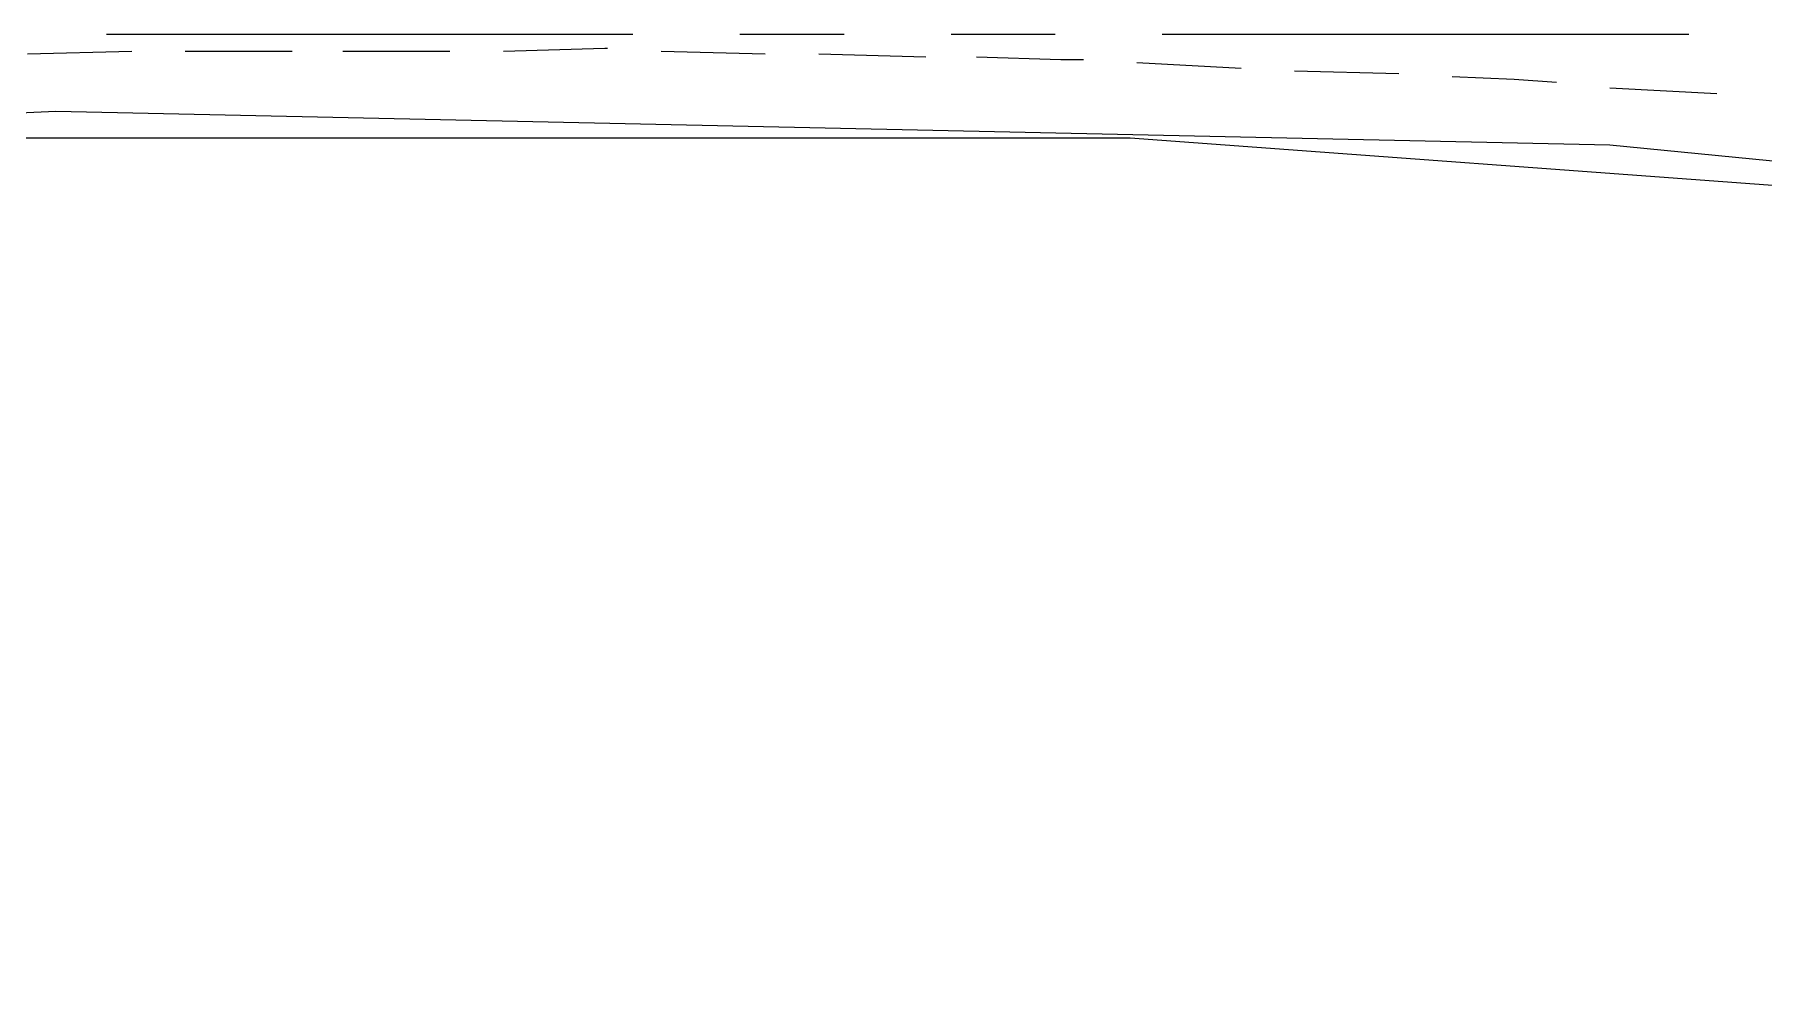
# Model space of a CAD drawing. Header units: feet. Extents: x -84 to 198, y -22 to 181.
# Drawn here: x 90.14 to 98.33, y 155.72 to 160.26 of the extents above; entities that cross this region are included whole.
import ezdxf

# ---------------------------------------------------------------- set-up
doc = ezdxf.new("R2010")
doc.units = ezdxf.units.FT
doc.layers.add('A-AREA-COMUN', color=252, linetype='CONTINUOUS')
doc.layers.add('A-LINEA', color=7, linetype='CONTINUOUS')

msp = doc.modelspace()

# ---------------------------------------------------------------- linework, layer by layer
at = {"layer": 'A-AREA-COMUN'}
for points in [[(133.888, 150.7733), (131.12, 151.4133), (130.048, 151.4133), (124.512, 153.8133), (119.552, 155.5733), (114.928, 156.9422), (109.568, 158.1689), (103.76, 159.1289), (97.6, 159.7333), (90.24, 159.8933), (85.2, 159.6622), (78.48, 158.8978), (72.832, 157.8489), (66.848, 156.3378), (60.88, 154.3822), (56, 152.4089)], [(92.64, 127.5733), (96.768, 144.9422), (90.56, 146.3822), (90.432, 147.5733), (90.72, 148.7289), (87.12, 149.6178), (87.12, 150.5778), (87.76, 153.1733), (87.36, 153.2089), (87.36, 153.9733), (83.648, 153.9733), (83.232, 159.3778), (88.608, 159.7689), (95.328, 159.7689), (101.84, 159.2889), (108.128, 158.3822), (115.968, 156.5689), (123.872, 153.9733), (128.288, 152.2133), (134.048, 149.3333)]]:
    msp.add_lwpolyline(points, dxfattribs=at)
at = {"layer": 'A-LINEA'}
for p, q in [((92.9733, 160.2578), (90.48, 160.2578)), ((93.9733, 160.2578), (93.48, 160.2578)), ((94.9733, 160.2578), (94.48, 160.2578)), ((97.9733, 160.2578), (95.48, 160.2578)), ((90.6, 160.1778), (90.1067, 160.1644)), ((91.36, 160.1778), (90.8533, 160.1778)), ((92.1067, 160.1778), (91.6, 160.1778)), ((93.6, 160.1644), (93.1067, 160.1778)), ((94.36, 160.1511), (93.8533, 160.1644)), ((95.8533, 160.0978), (95.36, 160.1244)), ((96.6, 160.0711), (96.1067, 160.0844)), ((98.1067, 159.9778), (97.6, 160.0044))]:
    msp.add_line(p, q, dxfattribs=at)
for points in [[(92.8533, 160.1911), (92.84, 160.1911), (92.36, 160.1778)], [(95.1067, 160.1378), (95, 160.1378), (94.6, 160.1511)], [(97.3467, 160.0311), (97.1467, 160.0444), (96.8533, 160.0578)]]:
    msp.add_lwpolyline(points, dxfattribs=at)

doc.saveas('drawing.dxf')
